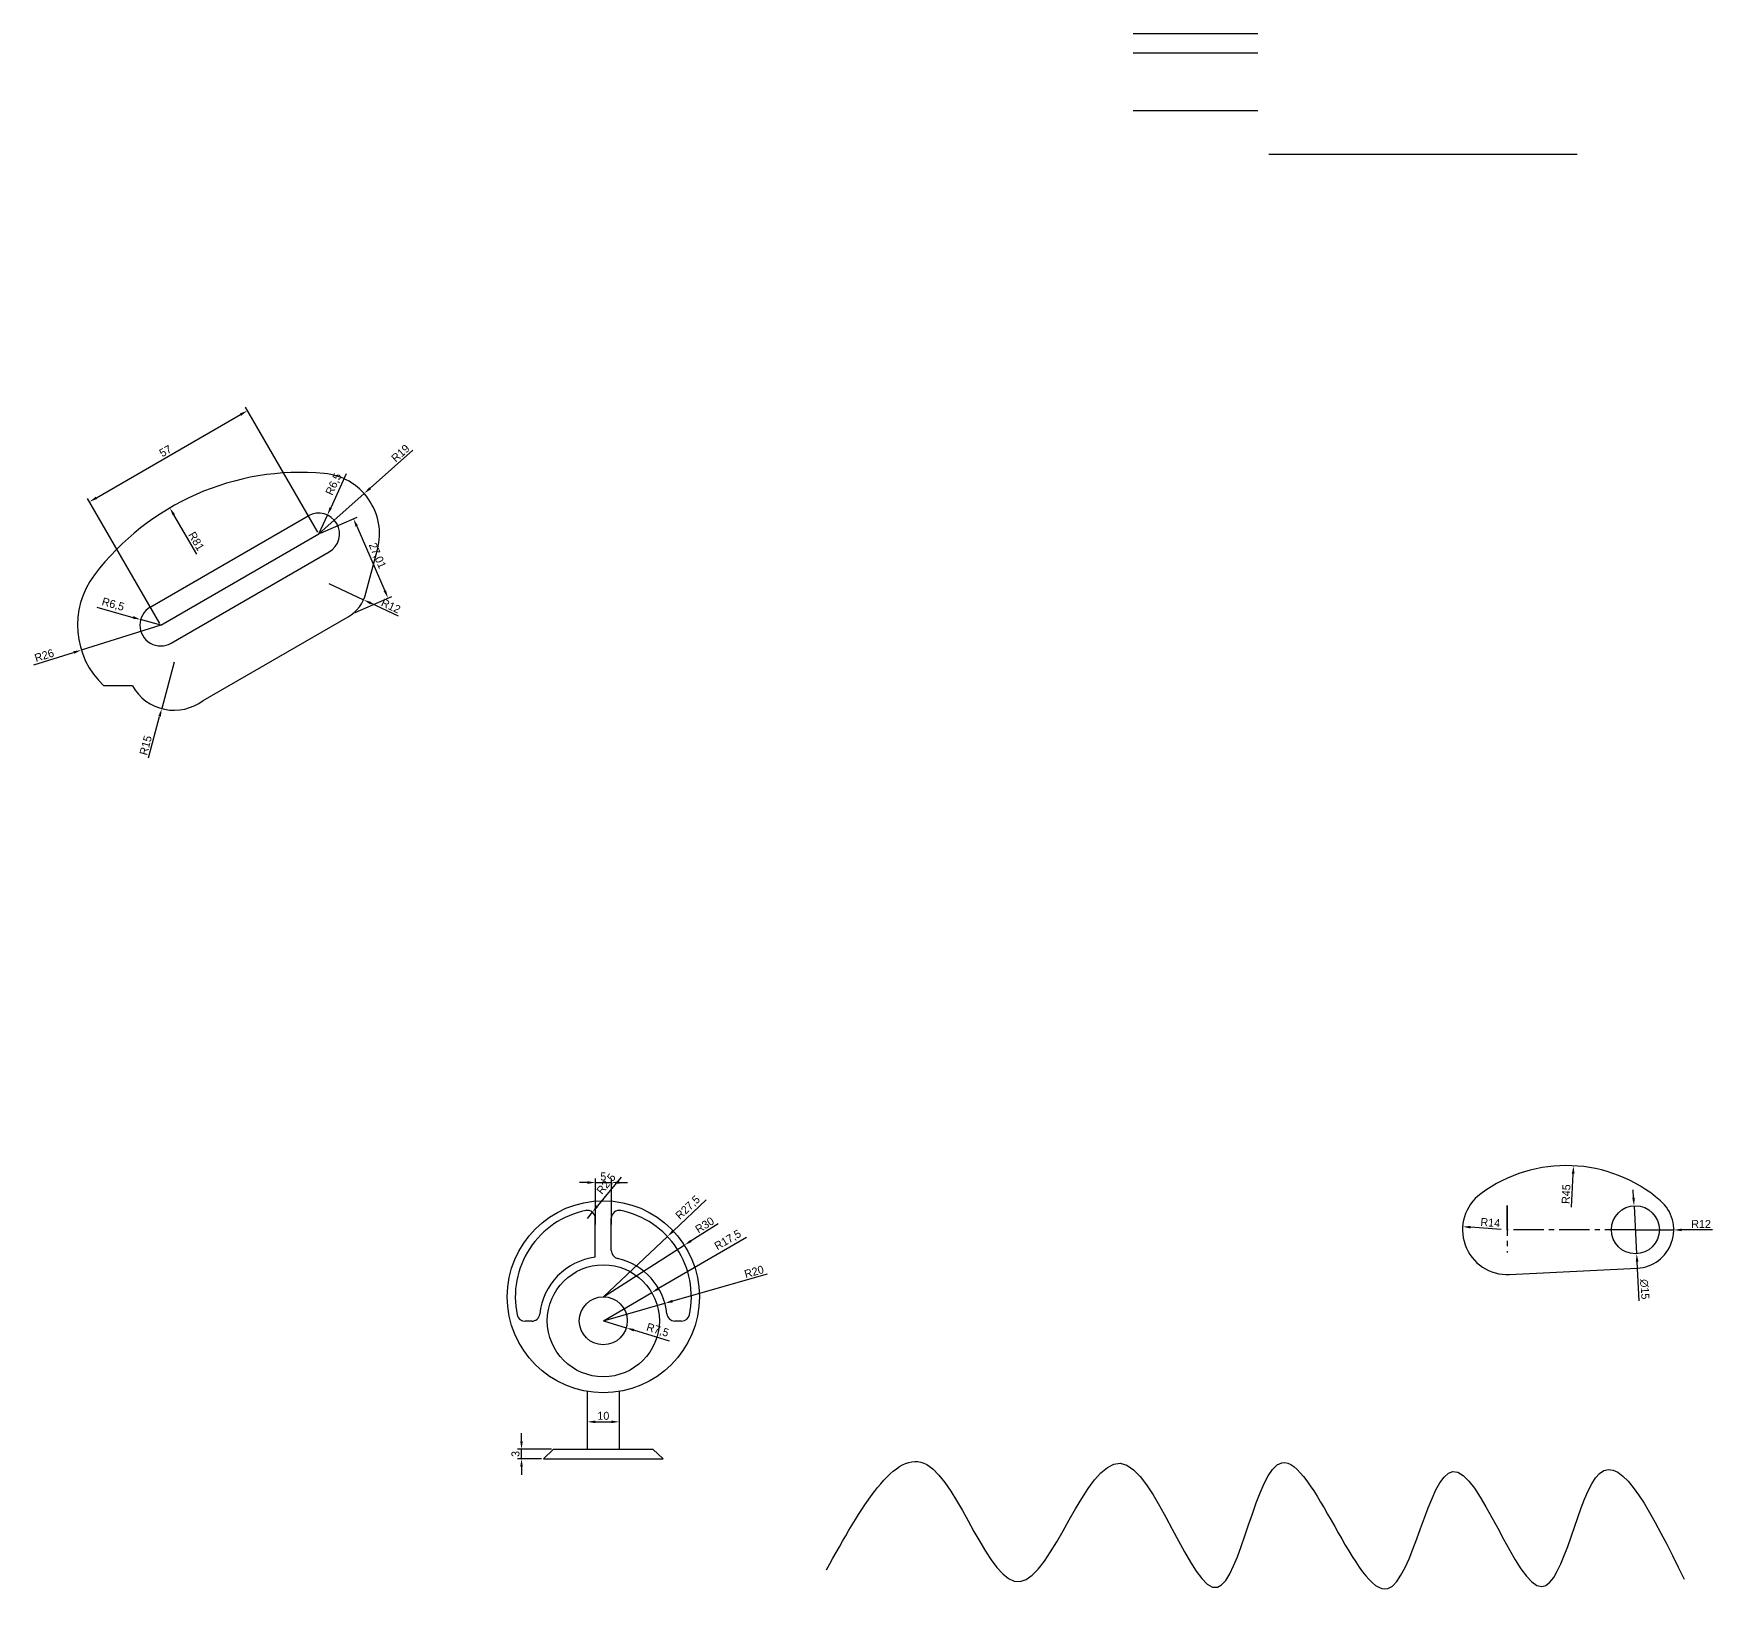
# Model space of a CAD drawing. Header units: millimetres. Extents: x -11614 to -3042, y 13178 to 15416.
# Drawn here: x -5076 to -4551, y 13647 to 14135 of the extents above; entities that cross this region are included whole.
import ezdxf

# ---------------------------------------------------------------- set-up
doc = ezdxf.new("R2010")
doc.units = ezdxf.units.MM
doc.header["$LTSCALE"] = 0.5
doc.header["$PDMODE"] = 34
doc.linetypes.add('CENTER2', pattern=[28.575, 19.05, -3.175, 3.175, -3.175])
doc.dimstyles.new('ISO-25', dxfattribs={"dimtxt": 2.5, "dimasz": 2.5, "dimexe": 1.25, "dimexo": 0.625, "dimtad": 1, "dimtxsty": 'Standard', "dimcen": 2.5, "dimadec": 0, "dimazin": 0, "dimtfac": 1, "dimtmove": 0, "dimatfit": 3, "dimfxl": 1, "dimarcsym": 0})

# ---------------------------------------------------------------- blocks, each defined once
blk = doc.blocks.new('*D198')
at = {"color": 0, "linetype": 'Continuous', "lineweight": -2, "transparency": 16777216}
for p, q in [((-4865.4, 13770.88), (-4875.72, 13761.17)), ((-4897.57, 13740.62), (-4877.54, 13759.46))]:
    blk.add_line(p, q, dxfattribs=at)
at = {"color": 0, "linetype": 'Continuous', "transparency": 16777216}
blk.add_solid([(-4876.01, 13761.48), (-4875.44, 13760.87), (-4877.54, 13759.46)], dxfattribs=at)
at = {"layer": 'Defpoints', "color": 0, "linetype": 'Continuous', "transparency": 16777216}
for p in [(-4877.54, 13759.46), (-4897.57, 13740.62)]:
    blk.add_point(p, dxfattribs=at)
at = {"color": 0, "linetype": 'Continuous', "transparency": 16777216, "insert": (-4871.08, 13768.4), "char_height": 2.5, "attachment_point": 5, "rotation": 43.249}
blk.add_mtext('R27,5', dxfattribs=at)
blk = doc.blocks.new('*D199')
at = {"color": 0, "linetype": 'Continuous', "lineweight": -2, "transparency": 16777216}
for p, q in [((-4852.88, 13759.19), (-4880.3, 13743.2)), ((-4897.57, 13733.12), (-4882.46, 13741.94))]:
    blk.add_line(p, q, dxfattribs=at)
at = {"color": 0, "linetype": 'Continuous', "transparency": 16777216}
blk.add_solid([(-4880.51, 13743.55), (-4880.09, 13742.84), (-4882.46, 13741.94)], dxfattribs=at)
at = {"layer": 'Defpoints', "color": 0, "linetype": 'Continuous', "transparency": 16777216}
for p in [(-4882.46, 13741.94), (-4897.57, 13733.12)]:
    blk.add_point(p, dxfattribs=at)
at = {"color": 0, "linetype": 'Continuous', "transparency": 16777216, "insert": (-4858.61, 13758.26), "char_height": 2.5, "attachment_point": 5, "rotation": 30.2553}
blk.add_mtext('R17,5', dxfattribs=at)
blk = doc.blocks.new('*D200')
at = {"color": 0, "linetype": 'Continuous', "lineweight": -2, "transparency": 16777216}
for p, q in [((-4861.74, 13763.46), (-4870.17, 13758.09)), ((-4897.57, 13740.62), (-4872.28, 13756.74))]:
    blk.add_line(p, q, dxfattribs=at)
at = {"color": 0, "linetype": 'Continuous', "transparency": 16777216}
blk.add_solid([(-4870.39, 13758.44), (-4869.95, 13757.74), (-4872.28, 13756.74)], dxfattribs=at)
at = {"layer": 'Defpoints', "color": 0, "linetype": 'Continuous', "transparency": 16777216}
for p in [(-4872.28, 13756.74), (-4897.57, 13740.62)]:
    blk.add_point(p, dxfattribs=at)
at = {"color": 0, "linetype": 'Continuous', "transparency": 16777216, "insert": (-4865.91, 13763.03), "char_height": 2.5, "attachment_point": 5, "rotation": 32.514}
blk.add_mtext('R30', dxfattribs=at)
blk = doc.blocks.new('*D201')
at = {"color": 0, "linetype": 'Continuous', "lineweight": -2, "transparency": 16777216}
for p, q in [((-4897.57, 13733.12), (-4890.41, 13730.91)), ((-4876.87, 13726.74), (-4888.02, 13730.17))]:
    blk.add_line(p, q, dxfattribs=at)
at = {"color": 0, "linetype": 'Continuous', "transparency": 16777216}
blk.add_solid([(-4887.9, 13730.57), (-4888.14, 13729.78), (-4890.41, 13730.91)], dxfattribs=at)
at = {"layer": 'Defpoints', "color": 0, "linetype": 'Continuous', "transparency": 16777216}
for p in [(-4897.57, 13733.12), (-4890.41, 13730.91)]:
    blk.add_point(p, dxfattribs=at)
at = {"color": 0, "linetype": 'Continuous', "transparency": 16777216, "insert": (-4880.64, 13730.08), "char_height": 2.5, "attachment_point": 5, "rotation": 342.8752}
blk.add_mtext('R7,5', dxfattribs=at)
blk = doc.blocks.new('*D202')
at = {"color": 0, "linetype": 'Continuous', "lineweight": -2, "transparency": 16777216}
for p, q in [((-4846.36, 13747.67), (-4875.93, 13739.27)), ((-4897.57, 13733.12), (-4878.34, 13738.58))]:
    blk.add_line(p, q, dxfattribs=at)
at = {"color": 0, "linetype": 'Continuous', "transparency": 16777216}
blk.add_solid([(-4876.05, 13739.67), (-4875.82, 13738.87), (-4878.34, 13738.58)], dxfattribs=at)
at = {"layer": 'Defpoints', "color": 0, "linetype": 'Continuous', "transparency": 16777216}
for p in [(-4878.34, 13738.58), (-4897.57, 13733.12)]:
    blk.add_point(p, dxfattribs=at)
at = {"color": 0, "linetype": 'Continuous', "transparency": 16777216, "insert": (-4850.48, 13748.45), "char_height": 2.5, "attachment_point": 5, "rotation": 15.8608}
blk.add_mtext('R20', dxfattribs=at)
blk = doc.blocks.new('*D203')
at = {"color": 0, "linetype": 'Continuous', "lineweight": -2, "transparency": 16777216}
for p, q in [((-4902.57, 13776.32), (-4905.07, 13776.32)), ((-4900.07, 13763.2), (-4900.07, 13777.57)), ((-4900.07, 13776.32), (-4895.07, 13776.32)), ((-4895.07, 13763.2), (-4895.07, 13777.57)), ((-4892.57, 13776.32), (-4890.07, 13776.32))]:
    blk.add_line(p, q, dxfattribs=at)
at = {"color": 0, "linetype": 'Continuous', "transparency": 16777216}
for points in [[(-4902.57, 13776.74), (-4902.57, 13775.9), (-4900.07, 13776.32)], [(-4892.57, 13776.74), (-4892.57, 13775.9), (-4895.07, 13776.32)]]:
    blk.add_solid(points, dxfattribs=at)
at = {"layer": 'Defpoints', "color": 0, "linetype": 'Continuous', "transparency": 16777216}
for p in [(-4895.07, 13776.32), (-4900.07, 13762.57), (-4895.07, 13762.57)]:
    blk.add_point(p, dxfattribs=at)
at = {"color": 0, "linetype": 'Continuous', "transparency": 16777216, "insert": (-4897.57, 13778.2), "char_height": 2.5, "attachment_point": 5}
blk.add_mtext('5', dxfattribs=at)
blk = doc.blocks.new('*D204')
at = {"color": 0, "linetype": 'Continuous', "lineweight": -2, "transparency": 16777216}
for p, q in [((-4902.57, 13696.67), (-4902.57, 13702.8)), ((-4900.07, 13701.55), (-4895.07, 13701.55)), ((-4892.57, 13696.67), (-4892.57, 13702.8))]:
    blk.add_line(p, q, dxfattribs=at)
at = {"color": 0, "linetype": 'Continuous', "transparency": 16777216}
for points in [[(-4900.07, 13701.97), (-4900.07, 13701.13), (-4902.57, 13701.55)], [(-4895.07, 13701.97), (-4895.07, 13701.13), (-4892.57, 13701.55)]]:
    blk.add_solid(points, dxfattribs=at)
at = {"layer": 'Defpoints', "color": 0, "linetype": 'Continuous', "transparency": 16777216}
for p in [(-4892.57, 13701.55), (-4902.57, 13696.05), (-4892.57, 13696.05)]:
    blk.add_point(p, dxfattribs=at)
at = {"color": 0, "linetype": 'Continuous', "transparency": 16777216, "insert": (-4897.57, 13703.42), "char_height": 2.5, "attachment_point": 5}
blk.add_mtext('10', dxfattribs=at)
blk = doc.blocks.new('*D205')
at = {"color": 0, "linetype": 'Continuous', "lineweight": -2, "transparency": 16777216}
for p, q in [((-4892.03, 13778.02), (-4899.41, 13768.99)), ((-4902.57, 13765.11), (-4900.99, 13767.05))]:
    blk.add_line(p, q, dxfattribs=at)
at = {"color": 0, "linetype": 'Continuous', "transparency": 16777216}
blk.add_solid([(-4899.74, 13769.25), (-4899.09, 13768.72), (-4900.99, 13767.05)], dxfattribs=at)
at = {"layer": 'Defpoints', "color": 0, "linetype": 'Continuous', "transparency": 16777216}
for p in [(-4902.57, 13765.11), (-4900.99, 13767.05)]:
    blk.add_point(p, dxfattribs=at)
at = {"color": 0, "linetype": 'Continuous', "transparency": 16777216, "insert": (-4896.55, 13775.79), "char_height": 2.5, "attachment_point": 5, "rotation": 50.7685}
blk.add_mtext('R2,5', dxfattribs=at)
blk = doc.blocks.new('*D206')
at = {"color": 0, "linetype": 'Continuous', "lineweight": -2, "transparency": 16777216}
for p, q in [((-4923.13, 13695.51), (-4923.13, 13698.01)), ((-4913.73, 13693.01), (-4924.38, 13693.01)), ((-4923.13, 13690.01), (-4923.13, 13693.01)), ((-4916.93, 13690.01), (-4924.38, 13690.01)), ((-4923.13, 13687.51), (-4923.13, 13685.01))]:
    blk.add_line(p, q, dxfattribs=at)
at = {"color": 0, "linetype": 'Continuous', "transparency": 16777216}
for points in [[(-4923.55, 13695.51), (-4922.72, 13695.51), (-4923.13, 13693.01)], [(-4923.55, 13687.51), (-4922.72, 13687.51), (-4923.13, 13690.01)]]:
    blk.add_solid(points, dxfattribs=at)
at = {"layer": 'Defpoints', "color": 0, "linetype": 'Continuous', "transparency": 16777216}
for p in [(-4923.13, 13693.01), (-4913.11, 13693.01), (-4916.31, 13690.01)]:
    blk.add_point(p, dxfattribs=at)
at = {"color": 0, "linetype": 'Continuous', "transparency": 16777216, "insert": (-4925.01, 13691.51), "char_height": 2.5, "attachment_point": 5, "rotation": 90}
blk.add_mtext('3', dxfattribs=at)
blk = doc.blocks.new('*D207')
at = {"color": 0, "linetype": 'Continuous', "lineweight": -2, "transparency": 16777216}
for p, q in [((-4575.69, 13771.54), (-4575.82, 13774.04)), ((-4575.55, 13769.05), (-4574.72, 13754.07)), ((-4573.9, 13739.33), (-4574.58, 13751.57))]:
    blk.add_line(p, q, dxfattribs=at)
at = {"color": 0, "linetype": 'Continuous', "transparency": 16777216}
for points in [[(-4575.27, 13771.57), (-4576.1, 13771.52), (-4575.55, 13769.05)], [(-4574.17, 13751.6), (-4575, 13751.55), (-4574.72, 13754.07)]]:
    blk.add_solid(points, dxfattribs=at)
at = {"layer": 'Defpoints', "color": 0, "linetype": 'Continuous', "transparency": 16777216}
for p in [(-4575.55, 13769.05), (-4574.72, 13754.07)]:
    blk.add_point(p, dxfattribs=at)
at = {"color": 0, "linetype": 'Continuous', "transparency": 16777216, "insert": (-4572.23, 13742.97), "char_height": 2.5, "attachment_point": 5, "rotation": 273.1663}
blk.add_mtext('∅15', dxfattribs=at)
blk = doc.blocks.new('*D208')
at = {"color": 0, "linetype": 'Continuous', "lineweight": -2, "transparency": 16777216}
for p, q in [((-4575.13, 13761.56), (-4563.13, 13761.52)), ((-4551.05, 13761.49), (-4560.63, 13761.52))]:
    blk.add_line(p, q, dxfattribs=at)
at = {"color": 0, "linetype": 'Continuous', "transparency": 16777216}
blk.add_solid([(-4560.63, 13761.93), (-4560.64, 13761.1), (-4563.13, 13761.52)], dxfattribs=at)
at = {"layer": 'Defpoints', "color": 0, "linetype": 'Continuous', "transparency": 16777216}
for p in [(-4575.13, 13761.56), (-4563.13, 13761.52)]:
    blk.add_point(p, dxfattribs=at)
at = {"color": 0, "linetype": 'Continuous', "transparency": 16777216, "insert": (-4554.59, 13763.37), "char_height": 2.5, "attachment_point": 5, "rotation": 359.829}
blk.add_mtext('R12', dxfattribs=at)
blk = doc.blocks.new('*D209')
at = {"color": 0, "linetype": 'Continuous', "lineweight": -2, "transparency": 16777216}
blk.add_line((-4595.1, 13768.65), (-4594.57, 13779.05), dxfattribs=at)
at = {"color": 0, "linetype": 'Continuous', "transparency": 16777216}
blk.add_solid([(-4594.99, 13779.08), (-4594.15, 13779.03), (-4594.44, 13781.55)], dxfattribs=at)
at = {"layer": 'Defpoints', "color": 0, "linetype": 'Continuous', "transparency": 16777216}
for p in [(-4594.44, 13781.55), (-4596.73, 13736.61)]:
    blk.add_point(p, dxfattribs=at)
at = {"color": 0, "linetype": 'Continuous', "transparency": 16777216, "insert": (-4596.77, 13772.7), "char_height": 2.5, "attachment_point": 5, "rotation": 87.0828}
blk.add_mtext('R45', dxfattribs=at)
blk = doc.blocks.new('*D210')
at = {"color": 0, "linetype": 'Continuous', "lineweight": -2, "transparency": 16777216}
blk.add_line((-4617.05, 13761.69), (-4626.61, 13762.35), dxfattribs=at)
at = {"color": 0, "linetype": 'Continuous', "transparency": 16777216}
blk.add_solid([(-4626.58, 13762.77), (-4626.64, 13761.94), (-4629.1, 13762.52)], dxfattribs=at)
at = {"layer": 'Defpoints', "color": 0, "linetype": 'Continuous', "transparency": 16777216}
for p in [(-4629.1, 13762.52), (-4615.13, 13761.56)]:
    blk.add_point(p, dxfattribs=at)
at = {"color": 0, "linetype": 'Continuous', "transparency": 16777216, "insert": (-4620.45, 13763.81), "char_height": 2.5, "attachment_point": 5, "rotation": 356.0454}
blk.add_mtext('R14', dxfattribs=at)
blk = doc.blocks.new('*D217')
at = {"color": 0, "linetype": 'Continuous', "lineweight": -2, "ltscale": 0.5, "transparency": 16777216}
for p, q in [((-5055.95, 13990.25), (-5010.92, 14016.25)), ((-4986.82, 13979.5), (-5009.38, 14018.58)), ((-5036.18, 13951), (-5058.74, 13990.08))]:
    blk.add_line(p, q, dxfattribs=at)
at = {"color": 0, "linetype": 'Continuous', "ltscale": 0.5, "transparency": 16777216}
for points in [[(-5011.13, 14016.61), (-5010.71, 14015.89), (-5008.75, 14017.5)], [(-5056.16, 13990.61), (-5055.74, 13989.89), (-5058.12, 13989)]]:
    blk.add_solid(points, dxfattribs=at)
at = {"layer": 'Defpoints', "color": 0, "linetype": 'Continuous', "ltscale": 0.5, "transparency": 16777216}
for p in [(-5008.75, 14017.5), (-4986.51, 13978.96), (-5035.87, 13950.46)]:
    blk.add_point(p, dxfattribs=at)
at = {"color": 0, "linetype": 'Continuous', "ltscale": 0.5, "transparency": 16777216, "insert": (-5034.37, 14004.87), "char_height": 2.5, "attachment_point": 5, "rotation": 30}
blk.add_mtext('57', dxfattribs=at)
blk = doc.blocks.new('*D218')
at = {"color": 0, "linetype": 'Continuous', "lineweight": -2, "ltscale": 0.5, "transparency": 16777216}
for p, q in [((-4985.93, 13979.21), (-4974.48, 13984.2)), ((-4974.63, 13981.41), (-4965.84, 13961.23)), ((-4975.15, 13954.45), (-4963.7, 13959.44))]:
    blk.add_line(p, q, dxfattribs=at)
at = {"color": 0, "linetype": 'Continuous', "ltscale": 0.5, "transparency": 16777216}
for points in [[(-4974.25, 13981.58), (-4975.01, 13981.24), (-4975.63, 13983.7)], [(-4965.46, 13961.4), (-4966.22, 13961.06), (-4964.84, 13958.94)]]:
    blk.add_solid(points, dxfattribs=at)
at = {"layer": 'Defpoints', "color": 0, "linetype": 'Continuous', "ltscale": 0.5, "transparency": 16777216}
for p in [(-4986.51, 13978.96), (-4964.84, 13958.94), (-4975.72, 13954.2)]:
    blk.add_point(p, dxfattribs=at)
at = {"color": 0, "linetype": 'Continuous', "ltscale": 0.5, "transparency": 16777216, "insert": (-4968.32, 13972.15), "char_height": 2.5, "attachment_point": 5, "rotation": 293.5352}
blk.add_mtext('27,01', dxfattribs=at)
blk = doc.blocks.new('*D219')
at = {"color": 0, "linetype": 'Continuous', "lineweight": -2, "ltscale": 0.5, "transparency": 16777216}
for p, q in [((-5031.69, 13938.88), (-5035.55, 13924.39)), ((-5039.66, 13909.01), (-5036.2, 13921.97))]:
    blk.add_line(p, q, dxfattribs=at)
at = {"color": 0, "linetype": 'Continuous', "ltscale": 0.5, "transparency": 16777216}
blk.add_solid([(-5036.6, 13922.08), (-5035.8, 13921.87), (-5035.55, 13924.39)], dxfattribs=at)
at = {"layer": 'Defpoints', "color": 0, "linetype": 'Continuous', "ltscale": 0.5, "transparency": 16777216}
for p in [(-5031.69, 13938.88), (-5035.55, 13924.39)]:
    blk.add_point(p, dxfattribs=at)
at = {"color": 0, "linetype": 'Continuous', "ltscale": 0.5, "transparency": 16777216, "insert": (-5040.56, 13912.92), "char_height": 2.5, "attachment_point": 5, "rotation": 75.0654}
blk.add_mtext('R15', dxfattribs=at)
blk = doc.blocks.new('*D220')
at = {"color": 0, "linetype": 'Continuous', "lineweight": -2, "ltscale": 0.5, "transparency": 16777216}
for p, q in [((-5035.87, 13950.46), (-5060.67, 13942.67)), ((-5075.47, 13938.03), (-5063.06, 13941.93))]:
    blk.add_line(p, q, dxfattribs=at)
at = {"color": 0, "linetype": 'Continuous', "ltscale": 0.5, "transparency": 16777216}
blk.add_solid([(-5063.18, 13942.32), (-5062.94, 13941.53), (-5060.67, 13942.67)], dxfattribs=at)
at = {"layer": 'Defpoints', "color": 0, "linetype": 'Continuous', "ltscale": 0.5, "transparency": 16777216}
for p in [(-5035.87, 13950.46), (-5060.67, 13942.67)]:
    blk.add_point(p, dxfattribs=at)
at = {"color": 0, "linetype": 'Continuous', "ltscale": 0.5, "transparency": 16777216, "insert": (-5072.25, 13941), "char_height": 2.5, "attachment_point": 5, "rotation": 17.433}
blk.add_mtext('R26', dxfattribs=at)
blk = doc.blocks.new('*D221')
at = {"color": 0, "linetype": 'Continuous', "lineweight": -2, "ltscale": 0.5, "transparency": 16777216}
for p, q in [((-4957.07, 14005.12), (-4970.44, 13993.25)), ((-4986.51, 13978.96), (-4972.3, 13991.59))]:
    blk.add_line(p, q, dxfattribs=at)
at = {"color": 0, "linetype": 'Continuous', "ltscale": 0.5, "transparency": 16777216}
blk.add_solid([(-4970.71, 13993.56), (-4970.16, 13992.93), (-4972.3, 13991.59)], dxfattribs=at)
at = {"layer": 'Defpoints', "color": 0, "linetype": 'Continuous', "ltscale": 0.5, "transparency": 16777216}
for p in [(-4972.3, 13991.59), (-4986.51, 13978.96)]:
    blk.add_point(p, dxfattribs=at)
at = {"color": 0, "linetype": 'Continuous', "ltscale": 0.5, "transparency": 16777216, "insert": (-4960.96, 14004.17), "char_height": 2.5, "attachment_point": 5, "rotation": 41.6284}
blk.add_mtext('R19', dxfattribs=at)
blk = doc.blocks.new('*D222')
at = {"color": 0, "linetype": 'Continuous', "lineweight": -2, "ltscale": 0.5, "transparency": 16777216}
blk.add_line((-5024.58, 13972.69), (-5031.75, 13984.94), dxfattribs=at)
at = {"color": 0, "linetype": 'Continuous', "ltscale": 0.5, "transparency": 16777216}
blk.add_solid([(-5031.39, 13985.15), (-5032.11, 13984.73), (-5033.02, 13987.09)], dxfattribs=at)
at = {"layer": 'Defpoints', "color": 0, "linetype": 'Continuous', "ltscale": 0.5, "transparency": 16777216}
for p in [(-5033.02, 13987.09), (-4992.06, 13917.21)]:
    blk.add_point(p, dxfattribs=at)
at = {"color": 0, "linetype": 'Continuous', "ltscale": 0.5, "transparency": 16777216, "insert": (-5024.75, 13976.7), "char_height": 2.5, "attachment_point": 5, "rotation": 300.3763}
blk.add_mtext('R81', dxfattribs=at)
blk = doc.blocks.new('*D223')
at = {"color": 0, "linetype": 'Continuous', "lineweight": -2, "ltscale": 0.5, "transparency": 16777216}
for p, q in [((-5055.77, 13956.05), (-5044.53, 13952.9)), ((-5035.87, 13950.46), (-5042.13, 13952.22))]:
    blk.add_line(p, q, dxfattribs=at)
at = {"color": 0, "linetype": 'Continuous', "ltscale": 0.5, "transparency": 16777216}
blk.add_solid([(-5044.42, 13953.3), (-5044.65, 13952.49), (-5042.13, 13952.22)], dxfattribs=at)
at = {"layer": 'Defpoints', "color": 0, "linetype": 'Continuous', "ltscale": 0.5, "transparency": 16777216}
for p in [(-5042.13, 13952.22), (-5035.87, 13950.46)]:
    blk.add_point(p, dxfattribs=at)
at = {"color": 0, "linetype": 'Continuous', "ltscale": 0.5, "transparency": 16777216, "insert": (-5050.79, 13956.82), "char_height": 2.5, "attachment_point": 5, "rotation": 344.3239}
blk.add_mtext('R6,5', dxfattribs=at)
blk = doc.blocks.new('*D224')
at = {"color": 0, "linetype": 'Continuous', "lineweight": -2, "ltscale": 0.5, "transparency": 16777216}
for p, q in [((-4977.89, 13997.75), (-4982.75, 13987.14)), ((-4986.51, 13978.96), (-4983.8, 13984.87))]:
    blk.add_line(p, q, dxfattribs=at)
at = {"color": 0, "linetype": 'Continuous', "ltscale": 0.5, "transparency": 16777216}
blk.add_solid([(-4983.13, 13987.32), (-4982.38, 13986.97), (-4983.8, 13984.87)], dxfattribs=at)
at = {"layer": 'Defpoints', "color": 0, "linetype": 'Continuous', "ltscale": 0.5, "transparency": 16777216}
for p in [(-4983.8, 13984.87), (-4986.51, 13978.96)]:
    blk.add_point(p, dxfattribs=at)
at = {"color": 0, "linetype": 'Continuous', "ltscale": 0.5, "transparency": 16777216, "insert": (-4981.7, 13994.45), "char_height": 2.5, "attachment_point": 5, "rotation": 65.366}
blk.add_mtext('R6,5', dxfattribs=at)
blk = doc.blocks.new('*D225')
at = {"color": 0, "linetype": 'Continuous', "lineweight": -2, "ltscale": 0.5, "transparency": 16777216}
for p, q in [((-4983.34, 13963.47), (-4972.47, 13958.38)), ((-4961.53, 13953.26), (-4970.21, 13957.32))]:
    blk.add_line(p, q, dxfattribs=at)
at = {"color": 0, "linetype": 'Continuous', "ltscale": 0.5, "transparency": 16777216}
blk.add_solid([(-4970.03, 13957.7), (-4970.38, 13956.94), (-4972.47, 13958.38)], dxfattribs=at)
at = {"layer": 'Defpoints', "color": 0, "linetype": 'Continuous', "ltscale": 0.5, "transparency": 16777216}
for p in [(-4983.34, 13963.47), (-4972.47, 13958.38)]:
    blk.add_point(p, dxfattribs=at)
at = {"color": 0, "linetype": 'Continuous', "ltscale": 0.5, "transparency": 16777216, "insert": (-4963.94, 13956.46), "char_height": 2.5, "attachment_point": 5, "rotation": 334.9091}
blk.add_mtext('R12', dxfattribs=at)

msp = doc.modelspace()

# ---------------------------------------------------------------- linework, layer by layer
at = {"linetype": 'Continuous'}
for p, q in [((-4732.04, 14135.301), (-4693.04, 14135.301)), ((-4732.04, 14129.301), (-4693.04, 14129.301)), ((-4732.04, 14111.301), (-4693.04, 14111.301)), ((-4689.655, 14097.627), (-4593.343, 14097.627)), ((-4900.075, 13752.961), (-4900.075, 13765.113)), ((-4895.075, 13755.055), (-4895.075, 13765.113)), ((-4614.434, 13747.576), (-4574.534, 13749.574)), ((-4919.935, 13732.991), (-4922.027, 13732.979)), ((-4873.107, 13733.03), (-4875.214, 13733.037)), ((-4902.575, 13711.038), (-4902.575, 13693.008)), ((-4892.575, 13711.038), (-4892.575, 13693.008)), ((-4913.108, 13693.008), (-4916.299, 13690.032)), ((-4913.108, 13693.008), (-4882.057, 13693.008)), ((-4882.057, 13693.008), (-4878.84, 13690.008)), ((-4916.31, 13690.008), (-4878.84, 13690.008))]:
    msp.add_line(p, q, dxfattribs=at)
at = {"color": 0, "linetype": 'Continuous', "ltscale": 0.5}
for p, q in [((-5039.119, 13956.093), (-4989.756, 13984.593)), ((-5035.869, 13950.464), (-4986.506, 13978.964)), ((-4971.734, 13960.421), (-4968.13, 13974.134)), ((-5032.619, 13944.835), (-4983.256, 13973.335)), ((-5022.618, 13926.937), (-4977.34, 13953.079)), ((-5044.725, 13931.464), (-5053.617, 13931.464))]:
    msp.add_line(p, q, dxfattribs=at)
at = {"linetype": 'CENTER2'}
for p, q in [((-4615.134, 13761.559), (-4615.134, 13769.173)), ((-4615.134, 13769.173), (-4615.134, 13754.408)), ((-4575.134, 13761.559), (-4615.134, 13761.559))]:
    msp.add_line(p, q, dxfattribs=at)
at = {"linetype": 'Continuous'}
for centre, radius in [((-4897.575, 13740.618), 30), ((-4575.134, 13761.559), 7.5), ((-4897.575, 13733.118), 17.5), ((-4897.575, 13733.118), 7.5)]:
    msp.add_circle(centre, radius, dxfattribs=at)
at = {"color": 0, "linetype": 'Continuous', "ltscale": 0.5}
for centre, radius, start, end in [((-4992.058, 13917.213), 81, 84.86172, 142.80275), ((-4986.506, 13978.964), 19, 345.27509, 84.86172), ((-4986.506, 13978.964), 6.5, 300, 120), ((-5035.869, 13950.464), 26, 142.80275, 226.95092), ((-4983.34, 13963.471), 12, 300, 345.27509), ((-5035.869, 13950.464), 6.5, 120, 300), ((-5031.689, 13938.884), 15, 209.64777, 307.20898)]:
    msp.add_arc(centre, radius, start, end, dxfattribs=at)
at = {"linetype": 'Continuous'}
for centre, radius, start, end in [((-4596.734, 13736.61), 45, 49.11481, 126.40922), ((-4615.134, 13761.559), 14, 126.40922, 272.86598), ((-4575.134, 13761.559), 12, 272.86598, 49.11481), ((-4897.575, 13740.618), 27.5, 101.53696, 191.86299), ((-4902.575, 13765.113), 2.5, 0, 101.53696), ((-4892.575, 13765.113), 2.5, 78.46304, 180), ((-4897.575, 13740.618), 27.5, 348.25658, 78.46304), ((-4892.575, 13755.055), 2.5, 180, 257.16041), ((-4897.575, 13733.118), 20, 97.18076, 173.94694), ((-4897.575, 13733.118), 20, 6.1728, 77.16041), ((-4922.041, 13735.479), 2.5, 191.86299, 270.32631), ((-4919.949, 13735.491), 2.5, 270.32631, 353.94694), ((-4875.205, 13735.537), 2.5, 186.1728, 269.79343), ((-4873.098, 13735.53), 2.5, 269.79343, 348.25658)]:
    msp.add_arc(centre, radius, start, end, dxfattribs=at)
at = {"color": 0, "linetype": 'Continuous', "ltscale": 0.5}
msp.add_spline([(-4827.845, 13655.339), (-4796.532, 13688.193), (-4767.371, 13651.624), (-4736.058, 13688.585), (-4705.723, 13649.864), (-4685.565, 13688.78), (-4652.49, 13649.473), (-4632.136, 13686.042), (-4604.345, 13650.059), (-4586.34, 13685.456), (-4559.919, 13652.406)], degree=3, dxfattribs=at)

# ---------------------------------------------------------------- dimensions: what is measured, and where the dimension line sits
for p1, p2, distance, picture, middle in [((-5035.869, 13950.464), (-4986.506, 13978.964), 44.498, '*D217', (-5034.374, 14004.874)), ((-4986.506, 13978.964), (-4975.72, 13954.2), 11.866, '*D218', (-4968.324, 13972.152))]:
    dim = msp.add_aligned_dim(p1=p1, p2=p2, distance=distance, dimstyle='ISO-25', dxfattribs=at)
    dim.commit()
    dim.dimension.update_dxf_attribs({"geometry": picture, "text_midpoint": middle})
for center, mpoint, picture, middle in [((-4986.506, 13978.964), (-4972.304, 13991.585), '*D221', (-4959.717, 14002.771)), ((-4992.058, 13917.213), (-5033.018, 13987.093), '*D222', (-5026.37, 13975.75)), ((-5035.869, 13950.464), (-5060.675, 13942.674), '*D220', (-5071.693, 13939.214)), ((-5031.689, 13938.884), (-5035.555, 13924.39), '*D219', (-5038.744, 13912.435))]:
    dim = msp.add_radius_dim(center=center, mpoint=mpoint, dimstyle='ISO-25', dxfattribs=at)
    dim.commit()
    dim.dimension.update_dxf_attribs({"geometry": picture, "text_midpoint": middle, "dimtype": 164})
for center, mpoint, picture, middle in [((-4986.506, 13978.964), (-4983.796, 13984.872), '*D224', (-4981.696, 13994.452)), ((-4983.34, 13963.471), (-4972.472, 13958.382), '*D225', (-4963.941, 13956.458)), ((-5035.869, 13950.464), (-5042.127, 13952.22), '*D223', (-5050.791, 13956.815))]:
    dim = msp.add_radius_dim(center=center, mpoint=mpoint, dimstyle='ISO-25', dxfattribs=at)
    dim.commit()
    dim.dimension.update_dxf_attribs({"geometry": picture, "text_midpoint": middle})
at = {"linetype": 'Continuous'}
for base, p1, p2, picture, middle in [((-4895.075, 13776.321), (-4900.075, 13762.575), (-4895.075, 13762.575), '*D203', (-4897.575, 13778.196)), ((-4892.575, 13701.549), (-4902.575, 13696.049), (-4892.575, 13696.049), '*D204', (-4897.575, 13703.424))]:
    dim = msp.add_linear_dim(base=base, p1=p1, p2=p2, dimstyle='ISO-25', dxfattribs=at)
    dim.commit()
    dim.dimension.update_dxf_attribs({"geometry": picture, "text_midpoint": middle})
for center, mpoint, picture, middle in [((-4596.734, 13736.61), (-4594.444, 13781.552), '*D209', (-4594.9, 13772.605)), ((-4615.134, 13761.559), (-4629.1, 13762.524), '*D210', (-4620.579, 13761.935)), ((-4897.575, 13733.118), (-4882.459, 13741.935), '*D199', (-4857.556, 13756.461)), ((-4897.575, 13733.118), (-4878.336, 13738.584), '*D202', (-4849.964, 13746.645))]:
    dim = msp.add_radius_dim(center=center, mpoint=mpoint, dimstyle='ISO-25', dxfattribs=at)
    dim.commit()
    dim.dimension.update_dxf_attribs({"geometry": picture, "text_midpoint": middle, "dimtype": 164})
for center, mpoint, picture, middle in [((-4902.575, 13765.113), (-4900.994, 13767.049), '*D205', (-4896.547, 13775.79)), ((-4897.575, 13740.618), (-4877.544, 13759.46), '*D198', (-4871.081, 13768.4)), ((-4897.575, 13740.618), (-4872.277, 13756.743), '*D200', (-4865.906, 13763.027)), ((-4575.134, 13761.559), (-4563.134, 13761.523), '*D208', (-4554.587, 13763.373)), ((-4897.575, 13733.118), (-4890.407, 13730.91), '*D201', (-4880.636, 13730.079))]:
    dim = msp.add_radius_dim(center=center, mpoint=mpoint, dimstyle='ISO-25', dxfattribs=at)
    dim.commit()
    dim.dimension.update_dxf_attribs({"geometry": picture, "text_midpoint": middle})
dim = msp.add_diameter_dim_2p(p1=(-4575.548, 13769.047), p2=(-4574.72, 13754.07), dimstyle='ISO-25', dxfattribs=at)
dim.commit()
dim.dimension.update_dxf_attribs({"geometry": '*D207', "text_midpoint": (-4574.1, 13742.866), "dimtype": 163})
dim = msp.add_linear_dim(base=(-4923.133, 13693.008), p1=(-4916.31, 13690.008), p2=(-4913.108, 13693.008), angle=90, dimstyle='ISO-25', dxfattribs=at)
dim.commit()
dim.dimension.update_dxf_attribs({"geometry": '*D206', "text_midpoint": (-4925.008, 13691.508)})

doc.saveas('drawing.dxf')
